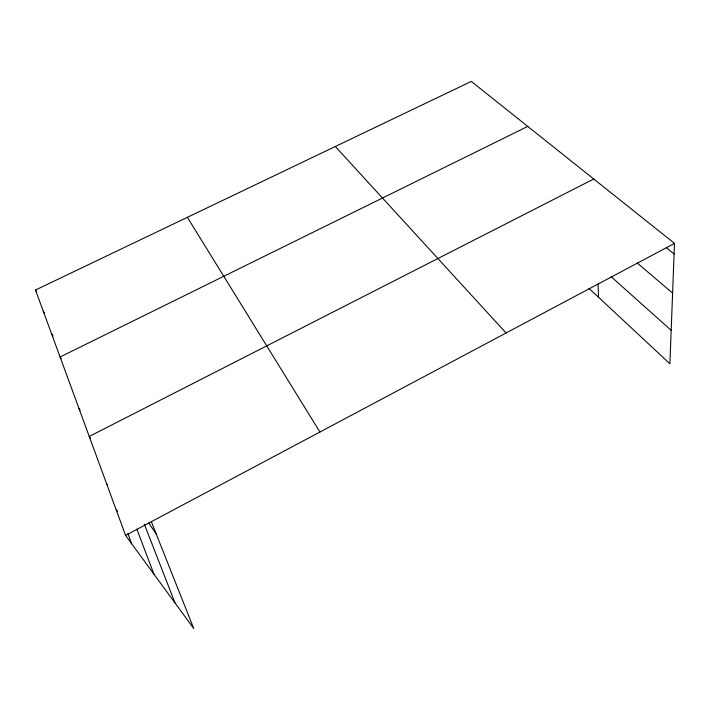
<?xml version="1.0" encoding="UTF-8"?>
<svg xmlns="http://www.w3.org/2000/svg" width="710" height="710" viewBox="0 0 710 710"><rect width="100%" height="100%" fill="white"/><g stroke="black" fill="none" stroke-linecap="round" stroke-linejoin="round"><path stroke-width="1.06" d="M151.328 521.717L193.786 628.59L125.572 535.42L35.5 290.026L471.298 81.41L674.5 243.388L669.903 363.76L588.963 288.358M125.572 535.42L674.5 243.388M593.737 179.009L89.247 436.446L90.418 438.159M527.752 126.407L60.084 356.997L61.22 358.727M666.406 247.737L674.101 253.958M637.394 263.117L672.601 293.132M611.257 276.776L671.181 330.354M335.324 146.5L506.088 332.99M116.387 509.594L117.594 511.271M106.491 483.439L107.689 485.134M148.727 523.057L156.147 533.867M78.934 408.365L80.097 410.087M51.439 333.443L53.117 336.025M43.257 311.158L44.357 312.87M35.5 290.026L36.592 291.739M187.369 217.331L319.926 432.026M144.334 524.166L175.033 602.985M136.835 529.128L153.99 574.23M127.853 533.485L131.634 543.7M598.015 284.062L598.548 297.295"/></g></svg>
